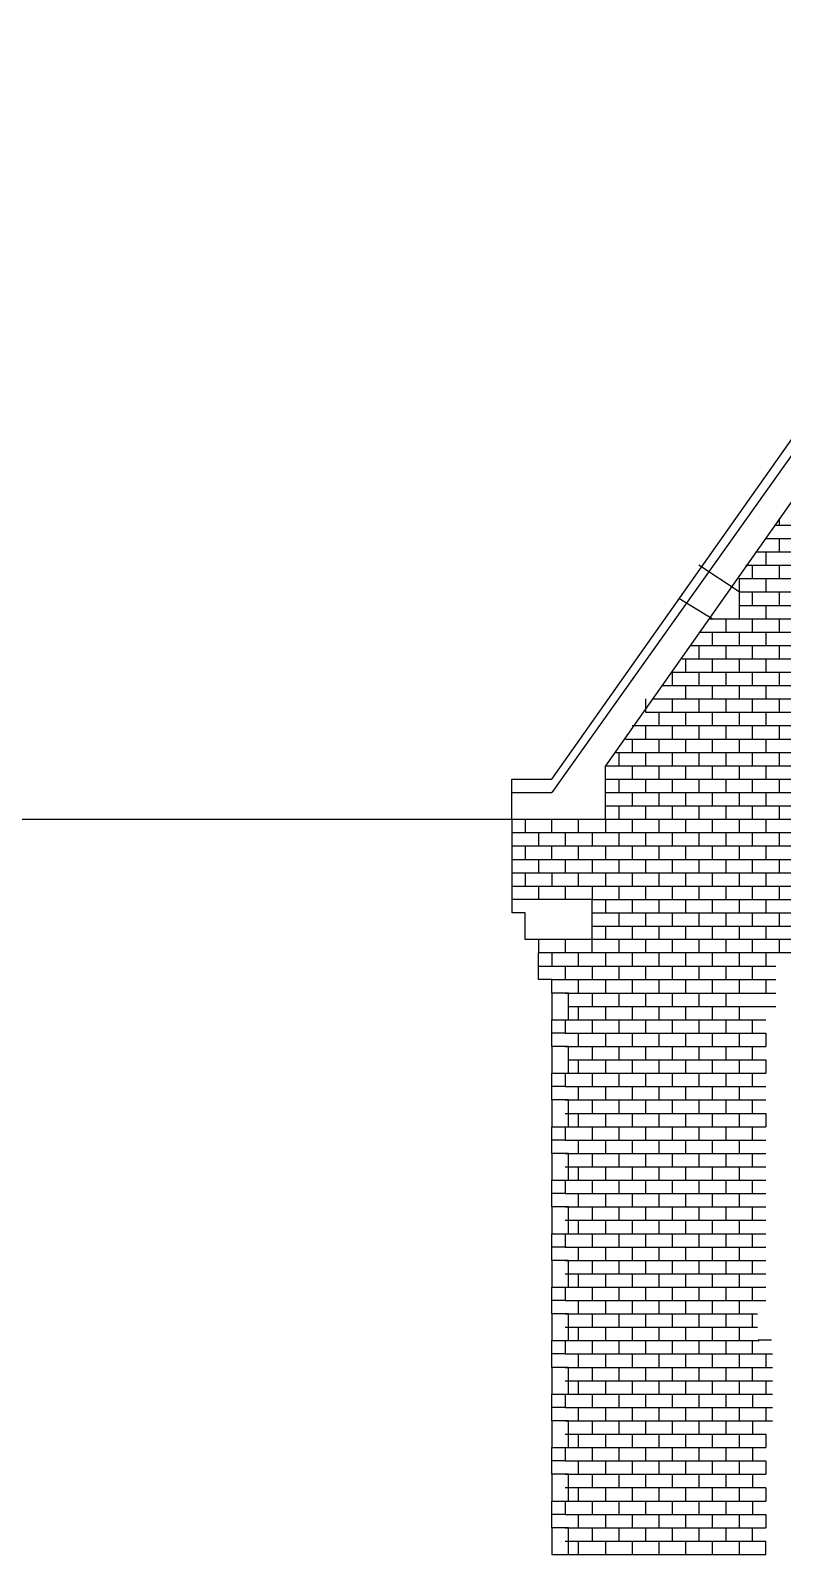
# Model space of a CAD drawing. Extents: x 11 to 301, y 47 to 228.
# Drawn here: x 156 to 212.2, y 109 to 223 of the extents above; entities that cross this region are included whole.
import ezdxf

# ---------------------------------------------------------------- set-up
doc = ezdxf.new("R2010")
doc.units = 0
doc.header["$MEASUREMENT"] = 0
doc.layers.add('OHNE_NAMEN', color=5, linetype='CONTINUOUS')

msp = doc.modelspace()

# ---------------------------------------------------------------- linework, layer by layer
at = {"layer": 'OHNE_NAMEN', "color": 7, "linetype": 'CONTINUOUS'}
for p, q in [((235.5, 223), (195, 165.9999)), ((233.5001, 216.9999), (199.0002, 168.0002)), ((211.7499, 186), (231.7499, 186)), ((212, 186.4999), (212, 186)), ((210.9999, 185.0002), (230.9999, 184.9998)), ((212, 184.9998), (212, 184.0001)), ((210.2499, 184.0001), (230.2499, 184.0001)), ((210.9999, 184.0001), (210.9999, 182.9999)), ((209, 181), (206, 182.9999)), ((209.4999, 182.9999), (229.4999, 183.001)), ((210.0001, 181.9998), (210.0001, 182.9999)), ((212, 182.9999), (212, 182.0002)), ((209, 182.0002), (229, 181.9998)), ((209, 182.0002), (209, 181)), ((210.9999, 182.0002), (210.9999, 181)), ((207.0001, 179.0001), (204.5, 180.5001)), ((209, 181), (228.25, 181)), ((209, 181), (209, 179.0001)), ((210.0001, 179.9999), (210.0001, 181)), ((212, 181), (212, 180.0003)), ((206.75, 179.0001), (226.75, 179.0009)), ((207.9999, 178.9998), (207.9999, 178)), ((209, 179.9999), (227.5, 180.0006)), ((209, 179.9999), (209, 179.0001)), ((210.0001, 178), (210.0001, 178.9998)), ((210.9999, 179.9999), (210.9999, 179.0001)), ((212, 178.9998), (212, 178)), ((206, 178), (226, 178.0007)), ((207.0001, 178), (207.0001, 176.9999)), ((209, 178), (209, 176.9999)), ((210.9999, 178), (210.9999, 176.9999)), ((205.3749, 176.9999), (225.3749, 177.0009)), ((206, 176.9999), (206, 176.0001)), ((207.9999, 176.9999), (207.9999, 176.0001)), ((210.0001, 176.0001), (210.0001, 176.9999)), ((212, 176.9999), (212, 176.0001)), ((204.7501, 176.0001), (224.7501, 176.0008)), ((204.9999, 176.0001), (204.9999, 175)), ((207.0001, 176.0001), (207.0001, 175)), ((209, 176.0001), (209, 175)), ((210.9999, 176.0001), (210.9999, 175)), ((204.0001, 175), (224.0001, 175.0007)), ((204.0001, 175), (204.0001, 174.0002)), ((206, 175), (206, 174.0002)), ((207.9999, 175), (207.9999, 174.0002)), ((210.0001, 173.9999), (210.0001, 175)), ((212, 175), (212, 174.0002)), ((203.2501, 173.9999), (223.2501, 174.0009)), ((204.9999, 173.9999), (204.9999, 173.0001)), ((207.0001, 173.9999), (207.0001, 173.0001)), ((209, 173.9999), (209, 173.0001)), ((210.9999, 173.9999), (210.9999, 173.0001)), ((201.9999, 172.9998), (201.9999, 172)), ((202.5001, 173.0001), (222.5001, 173.0008)), ((204.0001, 172.9998), (204.0001, 172)), ((206, 172.9998), (206, 172)), ((207.9999, 172.9998), (207.9999, 172)), ((210.0001, 172), (210.0001, 173.0001)), ((212, 172.9998), (212, 172)), ((201.0001, 170.9999), (221.0001, 171.0006)), ((201.9999, 172), (221.9999, 172.0007)), ((203, 172), (203, 170.9999)), ((204.9999, 172), (204.9999, 170.9999)), ((207.0001, 172), (207.0001, 170.9999)), ((209, 172), (209, 171.0002)), ((210.9999, 172), (210.9999, 171.0002)), ((200.4998, 170.0001), (220.4999, 170.0008)), ((201.0001, 170.0001), (201.0001, 169)), ((201.9999, 170.9999), (201.9999, 170.0001)), ((203, 170.0001), (203, 169)), ((204.0001, 170.9999), (204.0001, 170.0001)), ((204.9999, 170.0001), (204.9999, 169)), ((206, 170.9999), (206, 170.0001)), ((207.0001, 170.0001), (207.0001, 169)), ((207.9999, 170.9999), (207.9999, 170.0001)), ((209, 170.0001), (209, 169)), ((210.0001, 170.0001), (210.0001, 170.9999)), ((210.9999, 170.0001), (210.9999, 169)), ((212, 170.9999), (212, 170.0001)), ((199.7502, 169), (219.7502, 169.0007)), ((200, 169), (200, 168.0002)), ((201.9999, 169), (201.9999, 168.0002)), ((204.0001, 169), (204.0001, 168.0002)), ((206, 169), (206, 168.0002)), ((207.9999, 169), (207.9999, 168.0002)), ((210.0001, 167.9998), (210.0001, 169)), ((212, 169), (212, 168.0002)), ((199.0002, 164), (199.0002, 168.0002)), ((199.0002, 168.0002), (219.0002, 168.0002)), ((201.0001, 168.0002), (201.0001, 167.0001)), ((203, 168.0002), (203, 167.0001)), ((204.9999, 168.0002), (204.9999, 167.0001)), ((207.0001, 168.0002), (207.0001, 167.0001)), ((209, 168.0002), (209, 167.0001)), ((210.9999, 168.0002), (210.9999, 167.0001)), ((199.0002, 167.0001), (219.0002, 167.0004)), ((200, 167.0001), (200, 166.0003)), ((201.9999, 167.0001), (201.9999, 166.0003)), ((204.0001, 167.0001), (204.0001, 166.0003)), ((206, 167.0001), (206, 166.0003)), ((207.9999, 167.0001), (207.9999, 166.0003)), ((210.0001, 165.9999), (210.0001, 167.0001)), ((212, 166.9997), (212, 165.9999)), ((192, 165.9999), (195, 165.9999)), ((199.0002, 165.9999), (219.0002, 166.0003)), ((201.0001, 165.9999), (201.0001, 165.0002)), ((203, 165.9999), (203, 165.0002)), ((204.9999, 165.9999), (204.9999, 165.0002)), ((207.0001, 165.9999), (207.0001, 165.0002)), ((209, 165.9999), (209, 165.0002)), ((210.9999, 165.9999), (210.9999, 165.0002)), ((199.0002, 165.0002), (219.0002, 165.0002)), ((200, 164.9998), (200, 164)), ((201.9999, 164.9998), (201.9999, 164)), ((204.0001, 164.9998), (204.0001, 164)), ((206, 164.9998), (206, 164)), ((207.9999, 164.9998), (207.9999, 164)), ((210.0001, 164), (210.0001, 164.9998)), ((212, 164.9998), (212, 164)), ((192, 164.0014), (192.0004, 157.0013)), ((192.0007, 164.0011), (218.9999, 164)), ((193.0005, 164.0007), (193.0005, 163.001)), ((195.0007, 163.0006), (195.0007, 164.0007)), ((197.0006, 163.0006), (197.0006, 164.0007)), ((199.0002, 164), (199.0002, 162.9999)), ((201.0001, 164), (201.0001, 162.9999)), ((203, 164), (203, 162.9999)), ((204.9999, 164), (204.9999, 162.9999)), ((207.0001, 164), (207.0001, 162.9999)), ((209, 164), (209, 162.9999)), ((210.9999, 164), (210.9999, 162.9999)), ((210.9999, 164), (210.9999, 162.9999)), ((192.0007, 163.0013), (218.9999, 162.9999)), ((192.0007, 162.0012), (218.9999, 162.0001)), ((193.0005, 162.0008), (193.0005, 161.0011)), ((194.0006, 163.001), (194.0006, 162.0008)), ((195.0007, 161.0007), (195.0007, 162.0008)), ((196.0005, 163.001), (196.0005, 162.0008)), ((197.0006, 161.0007), (197.0006, 162.0008)), ((198.0001, 162.9999), (198.0001, 162.0001)), ((199.0002, 161.9998), (199.0002, 161)), ((200, 162.9999), (200, 162.0001)), ((201.0001, 161.9998), (201.0001, 161)), ((201.9999, 162.9999), (201.9999, 162.0001)), ((203, 161.9998), (203, 161)), ((204.0001, 162.9999), (204.0001, 162.0001)), ((204.9999, 161.9998), (204.9999, 161)), ((206, 162.9999), (206, 162.0001)), ((207.0001, 161.9998), (207.0001, 161)), ((207.9999, 162.9999), (207.9999, 162.0001)), ((209, 161.9998), (209, 161)), ((210.0001, 162.0001), (210.0001, 162.9999)), ((210.9999, 162.0001), (210.9999, 161)), ((210.9999, 161.9998), (210.9999, 161)), ((212, 162.9999), (212, 162.0001)), ((192, 161), (218.9999, 161)), ((194.0006, 161.0011), (194.0006, 160.0009)), ((196.0005, 161.0011), (196.0005, 160.0009)), ((198.0001, 161), (198.0001, 160.0002)), ((200, 161), (200, 160.0002)), ((201.9999, 161), (201.9999, 160.0002)), ((204.0001, 161), (204.0001, 160.0002)), ((206, 161), (206, 160.0002)), ((207.9999, 161), (207.9999, 160.0002)), ((210.0001, 159.9999), (210.0001, 161)), ((212, 160.9997), (212, 159.9999)), ((192, 159.9999), (218.9999, 159.9999)), ((193.0005, 160.0009), (193.0005, 159.0008)), ((195.0007, 160.0009), (195.0007, 159.0008)), ((197.0006, 159.0008), (197.0006, 160.0009)), ((199.0002, 159.9999), (199.0002, 158.9998)), ((201.0001, 159.9999), (201.0001, 158.9998)), ((203, 159.9999), (203, 158.9998)), ((204.9999, 159.9999), (204.9999, 158.9998)), ((207.0001, 159.9999), (207.0001, 158.9998)), ((209, 159.9999), (209, 158.9998)), ((210.9999, 159.9999), (210.9999, 158.9998)), ((210.9999, 159.9999), (210.9999, 159.0001)), ((192, 159.0001), (300.9999, 159.0001)), ((194.0006, 159.0005), (194.0006, 158.0003)), ((196.0005, 159.0008), (196.0005, 158.0011)), ((198.0001, 158.9998), (198.0001, 158)), ((200, 158.9998), (200, 158)), ((201.9999, 158.9998), (201.9999, 158)), ((204.0001, 158.9998), (204.0001, 158)), ((206, 158.9998), (206, 158)), ((207.9999, 158.9998), (207.9999, 158)), ((210.0001, 158), (210.0001, 159.0001)), ((212, 158.9998), (212, 158)), ((198.0001, 158), (192, 158)), ((198.0001, 155), (198.0001, 158)), ((198.0001, 158), (300.9999, 158)), ((199.0002, 158), (199.0002, 156.9999)), ((201.0001, 158), (201.0001, 156.9999)), ((203, 158), (203, 156.9999)), ((204.9999, 158), (204.9999, 156.9999)), ((207.0001, 158), (207.0001, 156.9999)), ((209, 158), (209, 156.9999)), ((210.9999, 158), (210.9999, 156.9999)), ((210.9999, 158), (210.9999, 157.0002)), ((193.0005, 157.0002), (192.0007, 157.0002)), ((193.0005, 155.0003), (193.0001, 157.0013)), ((198.0001, 156.9999), (295.0002, 156.9999)), ((200, 156.9999), (200, 156.0001)), ((201.9999, 156.9999), (201.9999, 156.0001)), ((204.0001, 156.9999), (204.0001, 156.0001)), ((206, 156.9999), (206, 156.0001)), ((207.9999, 156.9999), (207.9999, 156.0001)), ((210.0001, 156.0001), (210.0001, 156.9999)), ((212, 156.9999), (212, 156.0001)), ((198.0001, 156.0001), (295.0002, 156.0001)), ((199.0002, 156.0001), (199.0002, 155)), ((201.0001, 156.0001), (201.0001, 155)), ((203, 156.0001), (203, 155)), ((204.9999, 156.0001), (204.9999, 155)), ((207.0001, 156.0001), (207.0001, 155)), ((209, 156.0001), (209, 155)), ((210.9999, 156.0001), (210.9999, 155)), ((210.9999, 156.0001), (210.9999, 155)), ((299, 155), (193.0001, 155.0014)), ((194.0003, 152.0014), (194.0003, 154.0013)), ((194.0006, 155.0003), (194.0006, 154.0002)), ((299, 153.9999), (194.0006, 154.0002)), ((195.0007, 154.0009), (195.0007, 153.0011)), ((196.0002, 155), (196.0002, 153.9999)), ((197.0006, 153.0008), (197.0006, 154.0009)), ((198.0001, 153.9999), (198.0001, 155)), ((199.0002, 153.9999), (199.0002, 153.0001)), ((200, 155), (200, 154.0002)), ((201.0001, 153.9999), (201.0001, 153.0001)), ((201.9999, 155), (201.9999, 154.0002)), ((203, 153.9999), (203, 153.0001)), ((204.0001, 155), (204.0001, 154.0002)), ((204.9999, 153.9999), (204.9999, 153.0001)), ((206, 155), (206, 154.0002)), ((207.0001, 153.9999), (207.0001, 153.0001)), ((207.9999, 155), (207.9999, 154.0002)), ((209, 153.9999), (209, 153.0001)), ((210.0001, 153.9999), (210.0001, 155)), ((210.9999, 154.0002), (210.9999, 153.0001)), ((210.9999, 153.9999), (210.9999, 153.0001)), ((212, 155), (212, 153.9999)), ((193.9999, 153.0011), (211.7499, 153.0001)), ((196.0005, 153.0011), (196.0005, 152.001)), ((198.0001, 153.0001), (198.0001, 152.0003)), ((200, 153.0001), (200, 152.0003)), ((201.9999, 153.0001), (201.9999, 152.0003)), ((204.0001, 153.0001), (204.0001, 152.0003)), ((206, 153.0001), (206, 152.0003)), ((207.9999, 153.0001), (207.9999, 152.0003)), ((210.0001, 151.9999), (210.0001, 153.0001)), ((195.0011, 151.9999), (194.001, 151.9999)), ((195.0011, 151.9999), (211.7499, 151.9999)), ((195.0011, 151.0002), (195.0011, 151.9999)), ((197.0006, 151.0009), (197.0006, 152.0007)), ((199.0002, 151.9999), (199.0002, 150.9998)), ((201.0001, 151.9999), (201.0001, 150.9998)), ((203, 151.9999), (203, 150.9998)), ((204.9999, 151.9999), (204.9999, 150.9998)), ((207.0001, 151.9999), (207.0001, 150.9998)), ((209, 151.9999), (209, 150.9998)), ((210.9999, 151.9999), (210.9999, 151.0002)), ((196.0009, 151.0002), (211.7499, 151.0002)), ((198.0001, 150.9998), (198.0001, 150)), ((200, 150.9998), (200, 150)), ((201.9999, 150.9998), (201.9999, 150)), ((204.0001, 150.9998), (204.0001, 150)), ((206, 150.9998), (206, 150)), ((207.9999, 150.9998), (207.9999, 150)), ((196.2499, 150), (211.7499, 150)), ((197.0006, 149.001), (197.0006, 150.0008)), ((199.0002, 150), (199.0002, 148.9999)), ((201.0001, 150), (201.0001, 148.9999)), ((203, 150), (203, 148.9999)), ((204.9999, 150), (204.9999, 148.9999)), ((207.0001, 150), (207.0001, 148.9999)), ((209, 150), (209, 148.9999)), ((195.0011, 147), (195.0011, 148.9999)), ((195.9998, 149.0013), (210.9999, 148.9999)), ((196.0009, 148.9999), (196.0009, 148.0002)), ((198.0001, 148.9999), (198.0001, 148.0002)), ((200, 148.9999), (200, 148.0002)), ((201.9999, 148.9999), (201.9999, 148.0002)), ((204.0001, 148.9999), (204.0001, 148.0002)), ((206, 148.9999), (206, 148.0002)), ((207.9999, 148.9999), (207.9999, 148.0002)), ((210.0001, 148.0002), (210.0001, 148.9999)), ((196.0009, 148.0002), (195.0011, 148.0002)), ((195.9998, 148.0012), (210.9999, 148.0002)), ((197.0006, 147.0007), (197.0006, 148.0009)), ((199.0002, 147.9998), (199.0002, 147)), ((201.0001, 147.9998), (201.0001, 147)), ((203, 147.9998), (203, 147)), ((204.9999, 147.9998), (204.9999, 147)), ((207.0001, 147.9998), (207.0001, 147)), ((209, 147.9998), (209, 147)), ((210.9999, 147.9998), (210.9999, 147)), ((196.0009, 147), (195.0011, 147)), ((196.0002, 147), (210.9999, 147)), ((196.2499, 145.9999), (210.9999, 145.9999)), ((197.0006, 145.0008), (197.0006, 146.001)), ((198.0001, 147), (198.0001, 146.0003)), ((199.0002, 145.9999), (199.0002, 145.0001)), ((200, 147), (200, 146.0003)), ((201.0001, 145.9999), (201.0001, 145.0001)), ((201.9999, 147), (201.9999, 146.0003)), ((203, 145.9999), (203, 145.0001)), ((204.0001, 147), (204.0001, 146.0003)), ((204.9999, 145.9999), (204.9999, 145.0001)), ((206, 147), (206, 146.0003)), ((207.0001, 145.9999), (207.0001, 145.0001)), ((207.9999, 147), (207.9999, 146.0003)), ((209, 145.9999), (209, 145.0001)), ((210.0001, 145.9999), (210.0001, 147)), ((210.9999, 145.9999), (210.9999, 145.0001)), ((195.0011, 142.9999), (195.0011, 145.0001)), ((195.0011, 145.0001), (196.0009, 145.0001)), ((196.0002, 145.0001), (210.9999, 145.0001)), ((196.0009, 145.0001), (196.0009, 144)), ((198.0001, 144.9998), (198.0001, 144)), ((200, 144.9998), (200, 144)), ((201.9999, 144.9998), (201.9999, 144)), ((204.0001, 144.9998), (204.0001, 144)), ((206, 144.9998), (206, 144)), ((207.9999, 144.9998), (207.9999, 144)), ((210.0001, 144), (210.0001, 145.0001)), ((196.0009, 144), (195.0011, 144)), ((196.0002, 144), (210.9999, 144)), ((197.0006, 143.0009), (197.0006, 144.0011)), ((199.0002, 144), (199.0002, 142.9999)), ((201.0001, 144), (201.0001, 142.9999)), ((203, 144), (203, 142.9999)), ((204.9999, 144), (204.9999, 142.9999)), ((207.0001, 144), (207.0001, 142.9999)), ((209, 144), (209, 142.9999)), ((196.0009, 142.9999), (195.0011, 142.9999)), ((196.0002, 142.9999), (210.9999, 142.9999)), ((198.0001, 142.9999), (198.0001, 142.0001)), ((200, 142.9999), (200, 142.0001)), ((201.9999, 142.9999), (201.9999, 142.0001)), ((204.0001, 142.9999), (204.0001, 142.0001)), ((206, 142.9999), (206, 142.0001)), ((207.9999, 142.9999), (207.9999, 142.0001)), ((210.0001, 142.0001), (210.0001, 142.9999)), ((196.0002, 142.0001), (210.9999, 142.0001)), ((197.0006, 141.001), (197.0006, 142.0008)), ((199.0002, 142.0001), (199.0002, 141)), ((201.0001, 142.0001), (201.0001, 141)), ((203, 142.0001), (203, 141)), ((204.9999, 142.0001), (204.9999, 141)), ((207.0001, 142.0001), (207.0001, 141)), ((209, 142.0001), (209, 141)), ((210.9999, 142.0001), (210.9999, 141)), ((195.0011, 139.0001), (195.0011, 141)), ((195.0011, 141), (196.0009, 141)), ((196.0002, 141), (210.9999, 141)), ((196.0009, 141), (196.0009, 140.0002)), ((198.0001, 141), (198.0001, 140.0002)), ((200, 141), (200, 140.0002)), ((201.9999, 141), (201.9999, 140.0002)), ((204.0001, 141), (204.0001, 140.0002)), ((206, 141), (206, 140.0002)), ((207.9999, 141), (207.9999, 140.0002)), ((210.0001, 139.9999), (210.0001, 141)), ((196.0009, 140.0002), (195.0011, 140.0002)), ((196.0002, 139.9999), (210.9999, 139.9999)), ((197.0006, 139.0008), (197.0006, 140.0009)), ((199.0002, 139.9999), (199.0002, 139.0001)), ((201.0001, 139.9999), (201.0001, 139.0001)), ((203, 139.9999), (203, 139.0001)), ((204.9999, 139.9999), (204.9999, 139.0001)), ((207.0001, 139.9999), (207.0001, 139.0001)), ((209, 139.9999), (209, 139.0001)), ((196.0009, 139.0001), (195.0011, 139.0001)), ((196.0002, 139.0001), (210.9999, 139.0001)), ((196.0002, 138), (210.9999, 138)), ((197.0006, 137.0009), (197.0006, 138.001)), ((198.0001, 139.0001), (198.0001, 138.0003)), ((199.0002, 138), (199.0002, 136.9998)), ((200, 139.0001), (200, 138.0003)), ((201.0001, 138), (201.0001, 136.9998)), ((201.9999, 139.0001), (201.9999, 138.0003)), ((203, 138), (203, 136.9998)), ((204.0001, 139.0001), (204.0001, 138.0003)), ((204.9999, 138), (204.9999, 136.9998)), ((206, 139.0001), (206, 138.0003)), ((207.0001, 138), (207.0001, 136.9998)), ((207.9999, 139.0001), (207.9999, 138.0003)), ((209, 138), (209, 136.9998)), ((210.0001, 138), (210.0001, 139.0001)), ((195.0011, 134.9999), (195.0011, 137.0002)), ((195.0011, 137.0002), (196.0009, 137.0002)), ((196.0002, 136.9998), (210.9999, 136.9998)), ((196.0009, 137.0002), (196.0009, 136.0001)), ((198.0001, 136.9998), (198.0001, 136.0001)), ((200, 136.9998), (200, 136.0001)), ((201.9999, 136.9998), (201.9999, 136.0001)), ((204.0001, 136.9998), (204.0001, 136.0001)), ((206, 136.9998), (206, 136.0001)), ((207.9999, 136.9998), (207.9999, 136.0001)), ((210.0001, 136.0001), (210.0001, 136.9998)), ((196.0009, 136.0001), (195.0011, 136.0001)), ((196.0002, 136.0001), (210.9999, 136.0001)), ((197.0006, 135.001), (197.0006, 136.0008)), ((199.0002, 136.0001), (199.0002, 134.9999)), ((201.0001, 136.0001), (201.0001, 134.9999)), ((203, 136.0001), (203, 134.9999)), ((204.9999, 136.0001), (204.9999, 134.9999)), ((207.0001, 136.0001), (207.0001, 134.9999)), ((209, 136.0001), (209, 134.9999)), ((196.0009, 134.9999), (195.0011, 134.9999)), ((196.0002, 134.9999), (210.9999, 134.9999)), ((198.0001, 134.9999), (198.0001, 134.0002)), ((200, 134.9999), (200, 134.0002)), ((201.9999, 134.9999), (201.9999, 134.0002)), ((204.0001, 134.9999), (204.0001, 134.0002)), ((206, 134.9999), (206, 134.0002)), ((207.9999, 134.9999), (207.9999, 134.0002)), ((210.0001, 134.0002), (210.0001, 134.9999)), ((196.0002, 134.0002), (210.9999, 134.0002)), ((197.0006, 133.0007), (197.0006, 134.0009)), ((199.0002, 133.9998), (199.0002, 133)), ((201.0001, 133.9998), (201.0001, 133)), ((203, 133.9998), (203, 133)), ((204.9999, 133.9998), (204.9999, 133)), ((207.0001, 133.9998), (207.0001, 133)), ((209, 133.9998), (209, 133)), ((195.0011, 131.0001), (195.0011, 133)), ((195.0011, 133), (196.0009, 133)), ((196.0002, 133), (210.9999, 133)), ((196.0009, 133), (196.0009, 131.9999)), ((198.0001, 133), (198.0001, 132.0003)), ((200, 133), (200, 132.0003)), ((201.9999, 133), (201.9999, 132.0003)), ((204.0001, 133), (204.0001, 132.0003)), ((206, 133), (206, 132.0003)), ((207.9999, 133), (207.9999, 132.0003)), ((210.0001, 131.9999), (210.0001, 133)), ((196.0009, 131.9999), (195.0011, 131.9999)), ((196.0002, 131.9999), (210.9999, 131.9999)), ((197.0006, 131.0009), (197.0006, 132.001)), ((199.0002, 131.9999), (199.0002, 131.0001)), ((201.0001, 131.9999), (201.0001, 131.0001)), ((203, 131.9999), (203, 131.0001)), ((204.9999, 131.9999), (204.9999, 131.0001)), ((207.0001, 131.9999), (207.0001, 131.0001)), ((209, 131.9999), (209, 131.0001)), ((196.0009, 131.0001), (195.0011, 131.0001)), ((196.0002, 131.0001), (210.9999, 131.0001)), ((196.0002, 130), (210.9999, 130)), ((197.0006, 129.0009), (197.0006, 130.0007)), ((198.0001, 130.9998), (198.0001, 130)), ((199.0002, 130), (199.0002, 128.9999)), ((200, 130.9998), (200, 130)), ((201.0001, 130), (201.0001, 128.9999)), ((201.9999, 130.9998), (201.9999, 130)), ((203, 130), (203, 128.9999)), ((204.0001, 130.9998), (204.0001, 130)), ((204.9999, 130), (204.9999, 128.9999)), ((206, 130.9998), (206, 130)), ((207.0001, 130), (207.0001, 128.9999)), ((207.9999, 130.9998), (207.9999, 130)), ((209, 130), (209, 128.9999)), ((210.0001, 130), (210.0001, 131.0001)), ((195.0011, 127), (195.0011, 128.9999)), ((195.0011, 128.9999), (196.0009, 128.9999)), ((196.0002, 128.9999), (210.9999, 128.9999)), ((196.0009, 128.9999), (196.0009, 128.0001)), ((198.0001, 128.9999), (198.0001, 128.0001)), ((200, 128.9999), (200, 128.0001)), ((201.9999, 128.9999), (201.9999, 128.0001)), ((204.0001, 128.9999), (204.0001, 128.0001)), ((206, 128.9999), (206, 128.0001)), ((207.9999, 128.9999), (207.9999, 128.0001)), ((210.0001, 128.0001), (210.0001, 128.9999)), ((196.0009, 128.0001), (195.0011, 128.0001)), ((196.0002, 128.0001), (210.9999, 128.0001)), ((197.0006, 127.0011), (197.0006, 128.0008)), ((199.0002, 128.0001), (199.0002, 127)), ((201.0001, 128.0001), (201.0001, 127)), ((203, 128.0001), (203, 127)), ((204.9999, 128.0001), (204.9999, 127)), ((207.0001, 128.0001), (207.0001, 127)), ((209, 128.0001), (209, 127)), ((196.0009, 127), (195.0011, 127)), ((196.0002, 127), (210.3751, 127)), ((198.0001, 127), (198.0001, 126.0002)), ((200, 127), (200, 126.0002)), ((201.9999, 127), (201.9999, 126.0002)), ((204.0001, 127), (204.0001, 126.0002)), ((206, 127), (206, 126.0002)), ((207.9999, 127), (207.9999, 126.0002)), ((210.0001, 125.9999), (210.0001, 127)), ((196.0002, 125.9999), (210.3751, 125.9999)), ((197.0006, 125.0008), (197.0006, 126.0009)), ((199.0002, 125.9999), (199.0002, 125.0001)), ((201.0001, 125.9999), (201.0001, 125.0001)), ((203, 125.9999), (203, 125.0001)), ((204.9999, 125.9999), (204.9999, 125.0001)), ((207.0001, 125.9999), (207.0001, 125.0001)), ((209, 125.9999), (209, 125.0001)), ((195.0011, 123.0002), (195.0011, 125.0001)), ((195.0011, 125.0001), (196.0009, 125.0001)), ((196.0002, 125.0001), (210.5, 125.0001)), ((196.0009, 125.0001), (196.0009, 124)), ((198.0001, 125.0001), (198.0001, 124.0003)), ((200, 125.0001), (200, 124.0003)), ((201.9999, 125.0001), (201.9999, 124.0003)), ((204.0001, 125.0001), (204.0001, 124.0003)), ((206, 125.0001), (206, 124.0003)), ((207.9999, 125.0001), (207.9999, 124.0003)), ((210.0001, 124), (210.0001, 125.0001)), ((211.4268, 125.0297), (210.427, 125.0297)), ((196.0009, 124), (195.0011, 124)), ((196.0002, 124), (211.5002, 124)), ((197.0006, 123.0009), (197.0006, 124.001)), ((199.0002, 124), (199.0002, 122.9999)), ((201.0001, 124), (201.0001, 122.9999)), ((203, 124), (203, 122.9999)), ((204.9999, 124), (204.9999, 122.9999)), ((207.0001, 124), (207.0001, 122.9999)), ((209, 124), (209, 122.9999)), ((210.9999, 124), (210.9999, 122.9999)), ((196.0009, 123.0002), (195.0011, 123.0002)), ((196.0002, 122.9999), (211.5002, 122.9999)), ((196.0002, 122.0001), (211.5002, 122.0001)), ((197.0006, 121.001), (197.0006, 122.0008)), ((198.0001, 122.9999), (198.0001, 122.0001)), ((199.0002, 122.0001), (199.0002, 121)), ((200, 122.9999), (200, 122.0001)), ((201.0001, 122.0001), (201.0001, 121)), ((201.9999, 122.9999), (201.9999, 122.0001)), ((203, 122.0001), (203, 121)), ((204.0001, 122.9999), (204.0001, 122.0001)), ((204.9999, 122.0001), (204.9999, 121)), ((206, 122.9999), (206, 122.0001)), ((207.0001, 122.0001), (207.0001, 121)), ((207.9999, 122.9999), (207.9999, 122.0001)), ((209, 122.0001), (209, 121)), ((210.0001, 122.0001), (210.0001, 122.9999)), ((210.9999, 122.0001), (210.9999, 121)), ((195.0011, 119.0001), (195.0011, 121)), ((195.0011, 121), (196.0009, 121)), ((196.0002, 121), (211.5002, 121)), ((196.0009, 121), (196.0009, 120.0002)), ((198.0001, 121), (198.0001, 120.0002)), ((200, 121), (200, 120.0002)), ((201.9999, 121), (201.9999, 120.0002)), ((204.0001, 121), (204.0001, 120.0002)), ((206, 121), (206, 120.0002)), ((207.9999, 121), (207.9999, 120.0002)), ((210.0001, 121), (210.0001, 120.0002)), ((196.0009, 120.0002), (195.0011, 120.0002)), ((196.0002, 120.0002), (211.5002, 120.0002)), ((197.0006, 119.0011), (197.0006, 120.0009)), ((199.0002, 120.0002), (199.0002, 119.0001)), ((201.0001, 120.0002), (201.0001, 119.0001)), ((203, 120.0002), (203, 119.0001)), ((204.9999, 120.0002), (204.9999, 119.0001)), ((207.0001, 120.0002), (207.0001, 119.0001)), ((209, 120.0002), (209, 119.0001)), ((210.9999, 120.0002), (210.9999, 119.0001)), ((196.0009, 119.0001), (195.0011, 119.0001)), ((196.0002, 119.0001), (211.5002, 119.0001)), ((198.0001, 119.0001), (198.0001, 118.0003)), ((200, 119.0001), (200, 118.0003)), ((201.9999, 119.0001), (201.9999, 118.0003)), ((204.0001, 119.0001), (204.0001, 118.0003)), ((206, 119.0001), (206, 118.0003)), ((207.9999, 119.0001), (207.9999, 118.0003)), ((210.0001, 119.0001), (210.0001, 117.9999)), ((195.9998, 118.0013), (210.9999, 118.001)), ((197.0006, 117.0009), (197.0006, 118.001)), ((199.0002, 117.9999), (199.0002, 117.0002)), ((201.0001, 117.9999), (201.0001, 117.0002)), ((203, 117.9999), (203, 117.0002)), ((204.9999, 117.9999), (204.9999, 117.0002)), ((207.0001, 117.9999), (207.0001, 117.0002)), ((209, 117.9999), (209, 117.0002)), ((210.9999, 117.9999), (210.9999, 117.0002)), ((195.0011, 114.9999), (195.0011, 117.0002)), ((195.0011, 117.0002), (196.0009, 117.0002)), ((195.9998, 117.0012), (210.9999, 117.0012)), ((196.0009, 117.0002), (196.0009, 116)), ((198.0001, 116.9998), (198.0001, 116)), ((200, 116.9998), (200, 116)), ((201.9999, 116.9998), (201.9999, 116)), ((204.0001, 116.9998), (204.0001, 116)), ((206, 116.9998), (206, 116)), ((207.9999, 116.9998), (207.9999, 116)), ((210.0001, 117.0002), (210.0001, 116)), ((196.0009, 116), (195.0011, 116)), ((195.9998, 116.0015), (210.9999, 116.0015)), ((197.0006, 115.001), (197.0006, 116.0007)), ((199.0002, 116), (199.0002, 114.9999)), ((201.0001, 116), (201.0001, 114.9999)), ((203, 116), (203, 114.9999)), ((204.9999, 116), (204.9999, 114.9999)), ((207.0001, 116), (207.0001, 114.9999)), ((209, 116), (209, 114.9999)), ((210.9999, 116), (210.9999, 114.9999)), ((196.0009, 114.9999), (195.0011, 114.9999)), ((195.9998, 115.0013), (210.9999, 115.001)), ((195.9998, 114.0012), (210.9999, 114.0012)), ((197.0006, 113.0011), (197.0006, 114.0008)), ((198.0001, 114.9999), (198.0001, 114.0001)), ((199.0002, 114.0001), (199.0002, 113)), ((200, 114.9999), (200, 114.0001)), ((201.0001, 114.0001), (201.0001, 113)), ((201.9999, 114.9999), (201.9999, 114.0001)), ((203, 114.0001), (203, 113)), ((204.0001, 114.9999), (204.0001, 114.0001)), ((204.9999, 114.0001), (204.9999, 113)), ((206, 114.9999), (206, 114.0001)), ((207.0001, 114.0001), (207.0001, 113)), ((207.9999, 114.9999), (207.9999, 114.0001)), ((209, 114.0001), (209, 113)), ((210.0001, 114.9999), (210.0001, 114.0001)), ((210.9999, 114.0001), (210.9999, 113)), ((195.0011, 111.0001), (195.0011, 113)), ((195.0011, 113), (196.0009, 113)), ((195.9998, 113.0014), (210.9999, 113.0014)), ((196.0009, 113), (196.0009, 111.9999)), ((198.0001, 113), (198.0001, 112.0002)), ((200, 113), (200, 112.0002)), ((201.9999, 113), (201.9999, 112.0002)), ((204.0001, 113), (204.0001, 112.0002)), ((206, 113), (206, 112.0002)), ((207.9999, 113), (207.9999, 112.0002)), ((210.0001, 113), (210.0001, 111.9999)), ((196.0009, 111.9999), (195.0011, 111.9999)), ((195.9998, 112.0013), (210.9999, 112.0013)), ((197.0006, 111.0008), (197.0006, 112.0009)), ((199.0002, 111.9999), (199.0002, 111.0001)), ((201.0001, 111.9999), (201.0001, 111.0001)), ((203, 111.9999), (203, 111.0001)), ((204.9999, 111.9999), (204.9999, 111.0001)), ((207.0001, 111.9999), (207.0001, 111.0001)), ((209, 111.9999), (209, 111.0001)), ((210.9999, 111.9999), (210.9999, 111.0001)), ((196.0009, 111.0001), (195.0011, 111.0001)), ((195.9998, 111.0012), (210.9999, 111.0012)), ((198.0001, 110.9998), (198.0001, 110)), ((200, 110.9998), (200, 110)), ((201.9999, 110.9998), (201.9999, 110)), ((204.0001, 110.9998), (204.0001, 110)), ((206, 110.9998), (206, 110)), ((207.9999, 110.9998), (207.9999, 110)), ((210.0005, 110.001), (210.0005, 111.0012)), ((195.9998, 110.0014), (210.9999, 110.0014)), ((197.0006, 109.0009), (197.0006, 110.001)), ((199.0002, 110), (199.0002, 109.0002)), ((201.0001, 110), (201.0001, 109.0002)), ((203, 110), (203, 109.0002)), ((205.0002, 110), (205.0002, 109.0002)), ((207.0001, 110), (207.0001, 109.0002)), ((209, 110), (209, 109.0002)), ((211.0006, 109.0009), (211.0006, 110.001)), ((195.9998, 109.0013), (210.9999, 109.0013))]:
    msp.add_line(p, q, dxfattribs=at)
at = {"layer": 'OHNE_NAMEN', "color": 5, "linetype": 'CONTINUOUS'}
for p, q in [((195, 167.0001), (234.4999, 223)), ((192, 167.0001), (195, 167.0001)), ((192, 165.9999), (192, 167.0001)), ((192, 164.0014), (192, 166.0017)), ((131.9999, 164), (192, 164))]:
    msp.add_line(p, q, dxfattribs=at)
at = {"layer": 'OHNE_NAMEN', "color": 1, "linetype": 'CONTINUOUS'}
for p, q in [((195, 151.0002), (195, 148.9999)), ((196.2499, 151.0002), (195.0011, 151.0002)), ((196.251, 148.9999), (196.251, 151.0002)), ((195.0011, 148.9999), (196.2499, 148.9999)), ((195, 147), (195, 145.0001)), ((196.2499, 147), (195.0011, 147)), ((196.251, 144.9998), (196.251, 147)), ((195.0011, 144.9998), (196.2499, 145.0001)), ((195, 142.9999), (195, 141)), ((196.2499, 142.9999), (195.0011, 143.0002)), ((196.251, 141), (196.251, 143.0002)), ((195.0011, 141), (196.2499, 141)), ((195, 139.0001), (195, 137.0002)), ((196.2499, 139.0001), (195.0011, 139.0001)), ((196.251, 136.9998), (196.251, 139.0001)), ((195.0011, 136.9998), (196.2499, 137.0002)), ((195, 134.9999), (195, 133)), ((196.2499, 134.9999), (195.0011, 135.0003)), ((196.251, 133), (196.251, 135.0003)), ((195.0011, 133), (196.2499, 133)), ((195, 131.0001), (195, 128.9999)), ((196.2503, 131.0001), (195.0011, 131.0001)), ((196.251, 128.9999), (196.251, 131.0001)), ((195.0011, 128.9999), (196.2503, 128.9999)), ((195, 127), (195, 125.0001)), ((196.2503, 127), (195.0011, 127.0004)), ((196.251, 125.0001), (196.251, 127.0004)), ((195.0011, 125.0001), (196.2503, 125.0001)), ((195, 123.0002), (195, 121)), ((196.2503, 123.0002), (195.0011, 123.0002)), ((196.251, 121), (196.251, 123.0002)), ((195.0011, 121), (196.2503, 121)), ((195, 119.0001), (195, 117.0002)), ((196.2503, 119.0001), (195.0011, 119.0004)), ((196.251, 117.0002), (196.251, 119.0004)), ((195.0011, 117.0002), (196.2503, 117.0002)), ((195.0004, 114.9999), (195.0004, 113)), ((196.2503, 114.9999), (195.0015, 115.0003)), ((196.251, 113), (196.251, 115.0003)), ((195.0015, 113), (196.2503, 113)), ((195.0004, 111.0001), (195.0004, 109.0002)), ((196.2503, 111.0001), (195.0015, 111.0001)), ((196.251, 108.9999), (196.251, 111.0001)), ((195.0015, 108.9999), (196.2503, 109.0002))]:
    msp.add_line(p, q, dxfattribs=at)

doc.saveas('drawing.dxf')
